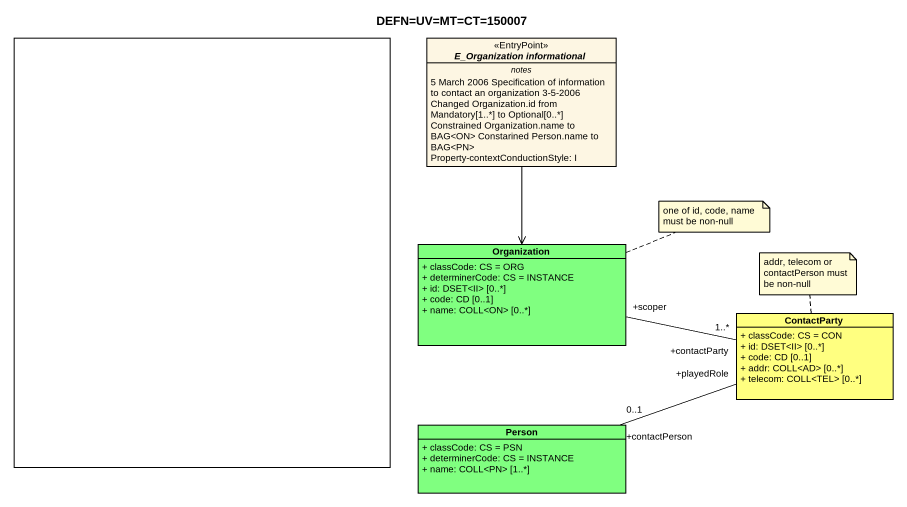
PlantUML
@startuml
title DEFN=UV=MT=CT=150007
allowmixing
hide circle
hide empty members
skinparam classAttributeIconSize 0
rectangle " " as rectangle1
interface "E_Organization informational" as E_Organization_informational <<EntryPoint>> {
  -- notes --
  5 March 2006 Specification of information to contact an organization 3-5-2006 Changed Organization.id from Mandatory[1..*] to Optional[0..*] Constrained Organization.name to BAG<ON> Constarined Person.name to BAG<PN> Property-contextConductionStyle: I
}
class Organization #80FF80 {
  + classCode: CS = ORG
  + determinerCode: CS = INSTANCE
  + id: DSET<II> [0..*]
  + code: CD [0..1]
  + name: COLL<ON> [0..*]
}
class ContactParty #FFFF80 {
  + classCode: CS = CON
  + id: DSET<II> [0..*]
  + code: CD [0..1]
  + addr: COLL<AD> [0..*]
  + telecom: COLL<TEL> [0..*]
}
class "Person" as Person_ #80FF80 {
  + classCode: CS = PSN
  + determinerCode: CS = INSTANCE
  + name: COLL<PN> [1..*]
}
E_Organization_informational --> Organization
ContactParty "+contactParty\n1..*" -left- "+scoper" Organization
Person_ "+contactPerson\n0..1" -right- "+playedRole" ContactParty
note right of Organization : one of id, code, name must be non-null
note top of ContactParty : addr, telecom or contactPerson must be non-null
@enduml
